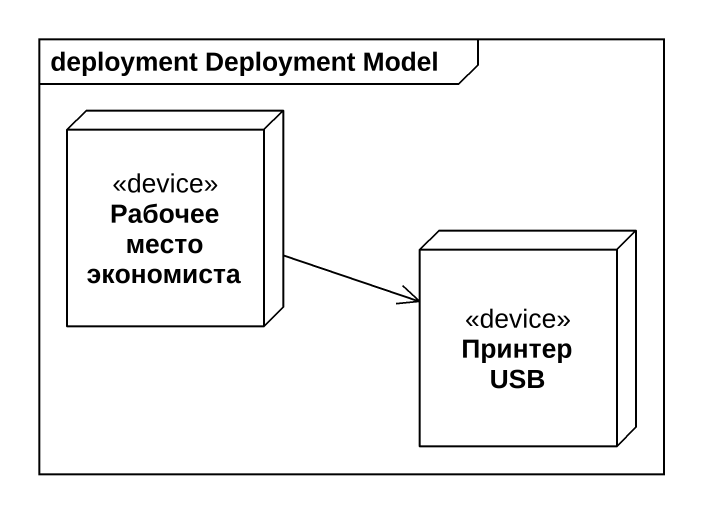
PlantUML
@startuml
mainframe deployment Deployment Model
node "Рабочее место экономиста" as Рабочее_место_экономиста <<device>>
node "Принтер USB" as Принтер_USB <<device>>
Рабочее_место_экономиста -right-> Принтер_USB
@enduml
